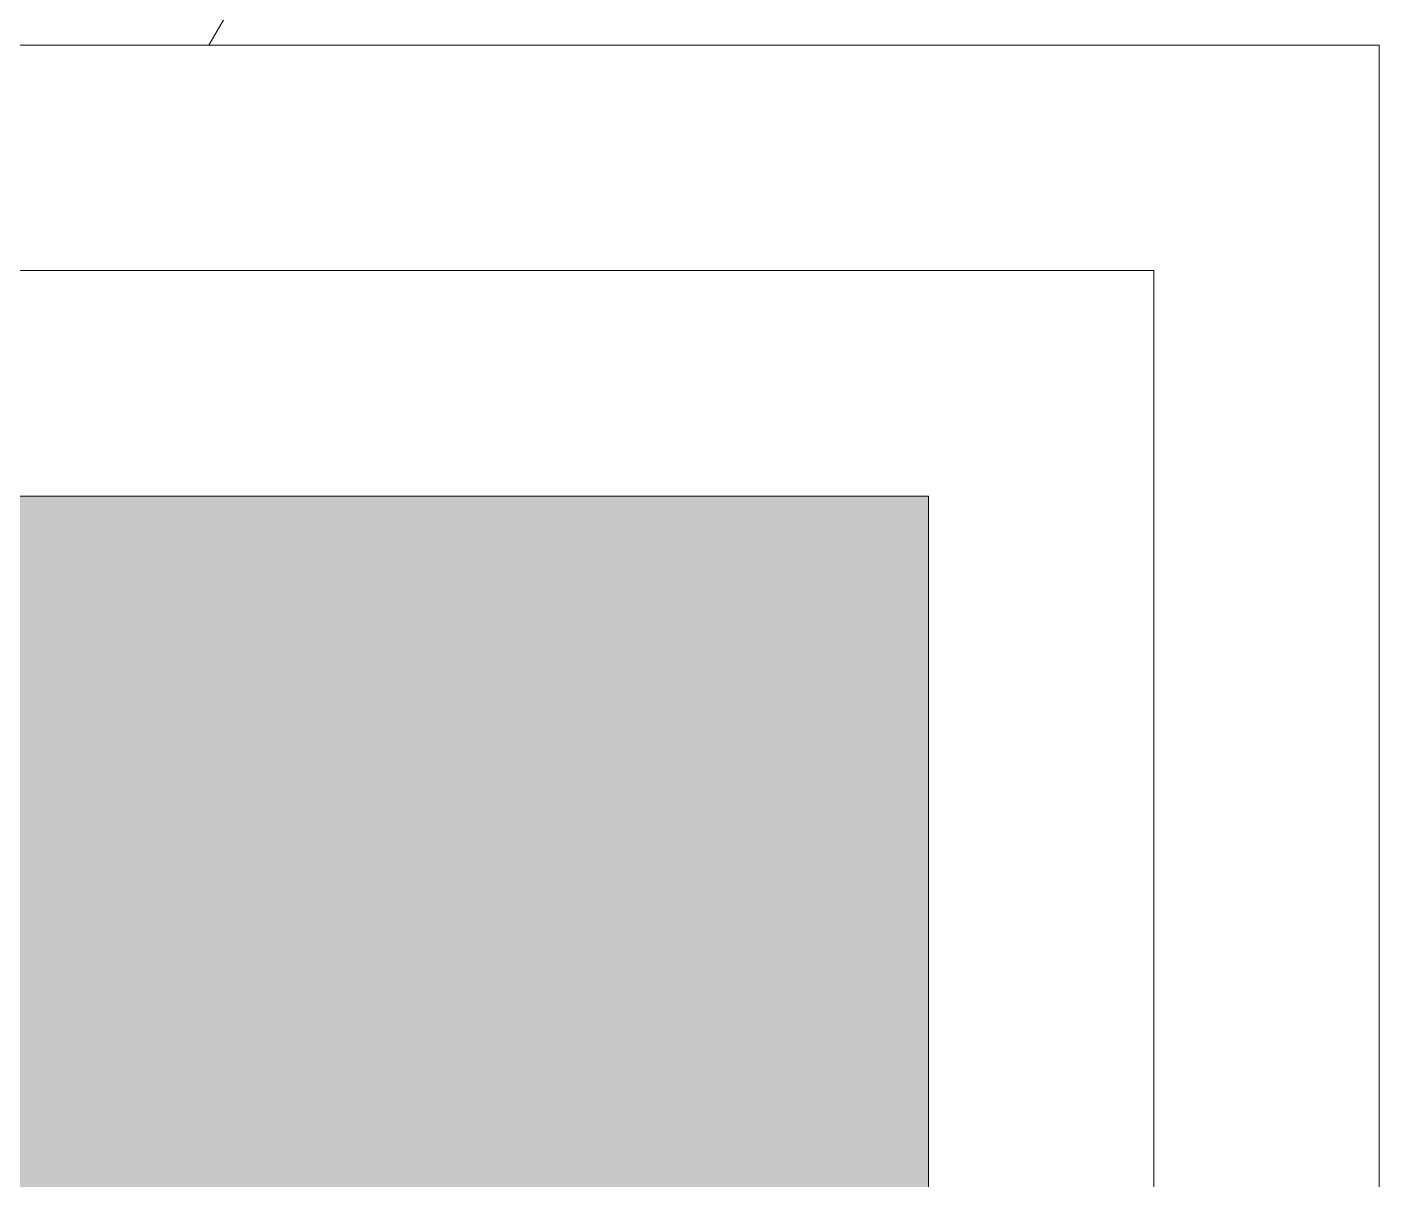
# Model space of a CAD drawing. Header units: millimetres. Extents: x -249154 to 415037, y -45458 to 354837.
# Drawn here: x 98119.7 to 98195.8, y 79623.1 to 79687 of the extents above; entities that cross this region are included whole.
import ezdxf

# ---------------------------------------------------------------- set-up
doc = ezdxf.new("R2010")
doc.units = ezdxf.units.MM
doc.layers.add('A-WALL', color=7, linetype='Continuous', lineweight=5)
doc.layers.add('I-WALL', color=7, linetype='Continuous', lineweight=5)
doc.layers.add('A-WALL-1', color=9, linetype='Continuous', lineweight=5, true_color=0x808080)
pattern_1 = [(45, (0, 0), (-212.132, 212.132), []), (135, (0, 0), (-212.132, -212.132), [])]
pattern_2 = [(0, (0, 0), (243.84, 60.96), [20.117, -162.763, 20.117, -162.763, -975.36]), (0, (0, 0), (243.84, 60.96), [-365.76, 20.117, -345.643, 20.117, -162.763, -426.72]), (0, (0, 0), (243.84, 60.96), [-914.4, 20.117, -101.803, 20.117, -284.683]), (120, (91.44, 30.48), (-174.71291, 180.691634), [20.117, -162.763, 20.117, -162.763, -975.36]), (120, (91.44, 30.48), (-174.71291, 180.691634), [-365.76, 20.117, -345.643, 20.117, -162.763, -426.72]), (120, (91.44, 30.48), (-174.71291, 180.691634), [-914.4, 20.117, -101.803, 20.117, -284.683]), (240, (121.92, 152.4), (-69.12709, -241.651634), [20.117, -162.763, 20.117, -162.763, -975.36]), (240, (121.92, 152.4), (-69.12709, -241.651634), [-365.76, 20.117, -345.643, 20.117, -162.763, -426.72]), (240, (121.92, 152.4), (-69.12709, -241.651634), [-914.4, 20.117, -101.803, 20.117, -284.683])]

# ---------------------------------------------------------------- blocks, each defined once
blk = doc.blocks.new('1floor')
at = {"layer": 'I-WALL'}
h = blk.add_hatch(dxfattribs=at)
h.set_pattern_fill('FP_191', color=256, style=0, pattern_type=2)
h.set_pattern_definition(pattern_2)
h.paths.add_polyline_path([(97080, 500), (98150, 500), (98150, 520), (97080, 520)])
h = blk.add_hatch(dxfattribs=at)
h.set_pattern_fill('FP_192', color=256, style=0, pattern_type=2)
h.set_pattern_definition(pattern_1)
h.paths.add_polyline_path([(98130, 487.5), (98130, 500), (97092.5, 500), (97092.5, 487.5), (98117.5, 487.5)])
h = blk.add_hatch(dxfattribs=at)
h.set_pattern_fill('FP_191', color=256, style=0, pattern_type=2)
h.set_pattern_definition(pattern_2)
h.paths.add_polyline_path([(98150, 170.5), (98150, 500), (98130, 500), (98130, 170.5), (98140, 170.5)])
h = blk.add_hatch(dxfattribs=at)
h.set_pattern_fill('FP_192', color=256, style=0, pattern_type=2)
h.set_pattern_definition(pattern_1)
h.paths.add_polyline_path([(98117.5, 475), (98117.5, 487.5), (97105, 487.5), (97105, 475), (98105, 475)])
h = blk.add_hatch(dxfattribs=at)
h.set_pattern_fill('FP_192', color=256, style=0, pattern_type=2)
h.set_pattern_definition(pattern_1)
h.paths.add_polyline_path([(98117.5, -100), (98130, -100), (98130, 487.5), (98117.5, 487.5), (98117.5, -48)])
blk.add_hatch(color=256, dxfattribs=at).paths.add_polyline_path([(98105, 425), (98105, 475), (97155, 475), (97156.943, 425), (98055, 425)])
h = blk.add_hatch(dxfattribs=at)
h.set_pattern_fill('FP_192', color=256, style=0, pattern_type=2)
h.set_pattern_definition(pattern_1)
h.paths.add_polyline_path([(98117.5, -100), (98117.5, 475), (98105, 475), (98105, -100)])
at = {"layer": 'A-WALL'}
for p, q in [((98117.5, 487.5), (97092.5, 487.5)), ((98117.5, -100), (98117.5, 487.5)), ((98105, 475), (97105, 475)), ((98105, -100), (98105, 475))]:
    blk.add_line(p, q, dxfattribs=at)
at = {"layer": 'A-WALL-1'}
for q in [(97080, 500), (98130, -250)]:
    blk.add_line((98130, 500), q, dxfattribs=at)

msp = doc.modelspace()

# ---------------------------------------------------------------- block references
msp.add_blockref('1floor', (64.702, 79186.05))

doc.saveas('drawing.dxf')
